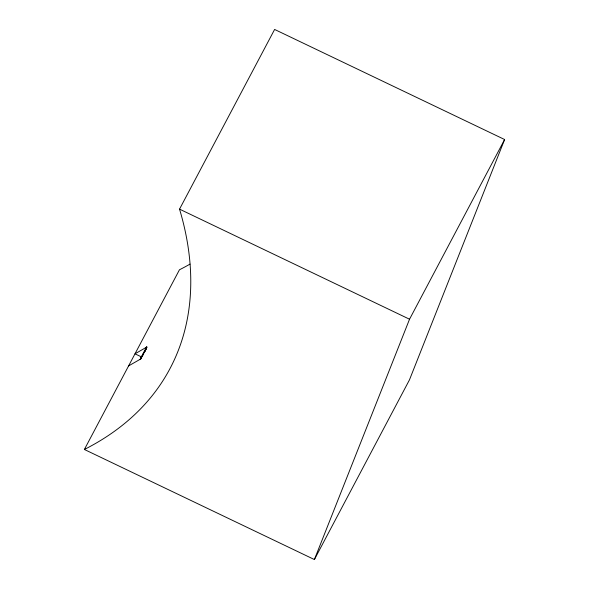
<?xml version="1.0" encoding="UTF-8"?>
<svg xmlns="http://www.w3.org/2000/svg" width="589" height="589" viewBox="0 0 589 589"><rect width="100%" height="100%" fill="white"/><g stroke="black" fill="none" stroke-linecap="round" stroke-linejoin="round"><path stroke-width="0.88" d="M140.543 359.099L140.248 359.54L141.345 357.575M141.102 358.046L141.25 357.53M142.582 355.734L143.554 353.297M144.725 351.692L146.639 346.943L147.029 347.127L140.631 359.224L140.241 359.032L146.639 346.943M145.851 349.056L145.564 349.498M145.417 350.529L146.521 347.841M314.386 559.55L409.539 319.223L504.618 139.527L274.614 29.45L179.535 209.139A468.837 283.677 27.9 0 1 84.382 449.473L314.386 559.55L409.465 379.861L504.618 139.527M84.382 449.473L179.461 269.777A468.837 283.677 27.9 0 0 190.004 264.115M145.755 349.012L146.565 347.488M140.248 359.54L146.838 347.031L134.999 353.82L141.308 356.838M144.357 352.229L145.174 350.691M128.593 365.916L140.44 359.128M179.535 209.139L409.539 319.223"/></g></svg>
